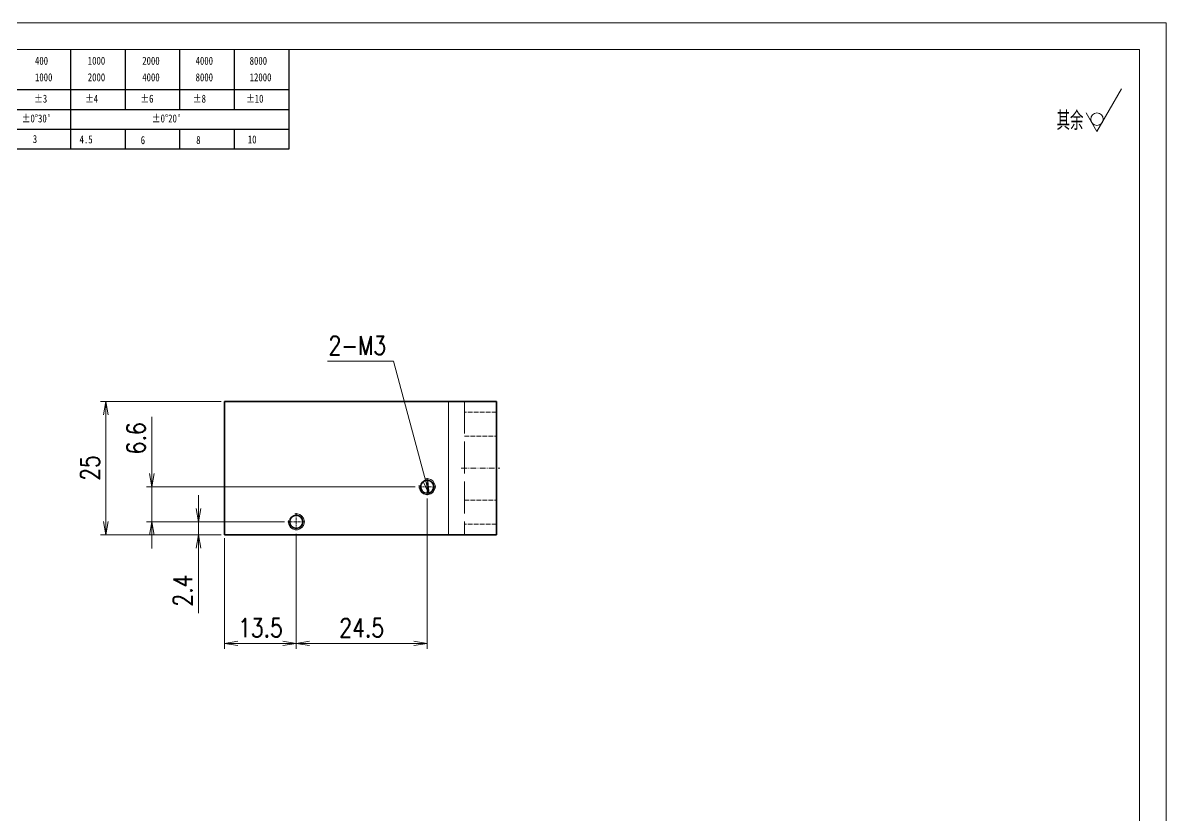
# Model space of a CAD drawing. Header units: millimetres. Extents: x -49592 to 104182, y -50696 to 41603.
# Drawn here: x -48966.8 to -48752.5, y 41134.4 to 41282.9 of the extents above; entities that cross this region are included whole.
import ezdxf

# ---------------------------------------------------------------- set-up
doc = ezdxf.new("R2010")
doc.units = ezdxf.units.MM
doc.header["$LTSCALE"] = 0.5
for name, pattern in [('AM_ISO02W050x2', [3.75, 3, -0.75]), ('AM_ISO08W050x2', [9, 6, -0.75, 1.5, -0.75]), ('DASHDOT', [18.5, 12, -3, 0.5, -3]), ('DASHED', [15, 12, -3]), ('DOT2', [0.125, 0, -0.125])]:
    doc.linetypes.add(name, pattern=pattern)
for name, color, linetype, lineweight in [('中心线', 2, 'AM_ISO08W050x2', 18), ('图框', 7, 'Continuous', 18), ('标注线', 3, 'Continuous', 18), ('粗实线', 7, 'Continuous', 35), ('虚线', 1, 'AM_ISO02W050x2', 18)]:
    doc.layers.add(name, color=color, linetype=linetype, lineweight=lineweight)
doc.layers.add('图\\M+19E79\\M+195B6\\M+18E9A', color=7, linetype='Continuous')
doc.layers.add('打印', color=7, linetype='Continuous', lineweight=15, plot=False)
doc.layers.add('打印-禁用', color=7, linetype='Continuous', lineweight=15, plot=False)
doc.styles.add('DIM', font='romans.shx', dxfattribs={"width": 0.8, "bigfont": 'bigfont.shx'})
doc.styles.add('国标', font='simfang.ttf', dxfattribs={"width": 0.8})
doc.styles.add('机械长仿宋', font='gbenor.shx', dxfattribs={"height": 1, "bigfont": 'gbcbig.shx'})
doc.dimstyles.new('DEH 1-1$0', dxfattribs={"dimtxt": 3.5, "dimasz": 2.5, "dimexe": 1, "dimexo": 0.625, "dimgap": 1.2, "dimtad": 1, "dimzin": 9, "dimdsep": 46, "dimtxsty": 'DIM', "dimblk": 'OPEN', "dimcen": 0, "dimclrd": 8, "dimclre": 8, "dimclrt": 2, "dimazin": 2, "dimtfac": 0.5, "dimtmove": 0, "dimatfit": 3, "dimldrblk": 'OPEN', "dimfxl": 0, "dimtolj": 2, "dimlwd": 18, "dimlwe": 18, "dimarcsym": 0})
doc.dimstyles.new('DEH 1-1$3', dxfattribs={"dimtxt": 3.5, "dimasz": 2.5, "dimexe": 1, "dimexo": 0.625, "dimgap": 1.2, "dimtad": 1, "dimtoh": 1, "dimdsep": 46, "dimtxsty": 'DIM', "dimblk": 'OPEN', "dimcen": 0, "dimclrd": 8, "dimclre": 8, "dimclrt": 2, "dimazin": 2, "dimtfac": 0.5, "dimtofl": 0, "dimtmove": 0, "dimatfit": 3, "dimldrblk": 'OPEN', "dimfxl": 0, "dimtolj": 2, "dimlwd": 18, "dimlwe": 18, "dimarcsym": 0})

# ---------------------------------------------------------------- blocks, each defined once
blk = doc.blocks.new('GZDEH零件A3图框V01版')
at = {"layer": '图\\M+19E79\\M+195B6\\M+18E9A', "color": 9}
for p, q in [((3072.2, -1561.98), (3072.2, -1554.46)), ((3082.42, -1561.98), (3082.42, -1554.46)), ((3092.64, -1561.98), (3092.64, -1554.46)), ((3102.86, -1561.98), (3102.86, -1554.46)), ((3113.09, -1573.08), (3113.09, -1554.46)), ((2996.09, -1561.98), (3113.09, -1561.98)), ((3072.2, -1573.08), (3072.2, -1561.98)), ((3082.42, -1565.68), (3082.42, -1561.98)), ((3092.64, -1565.68), (3092.64, -1561.98)), ((3102.86, -1565.68), (3102.86, -1561.98)), ((2996.09, -1565.68), (3113.09, -1565.68)), ((2996.09, -1569.38), (3113.09, -1569.38)), ((3082.42, -1573.08), (3082.42, -1569.48)), ((3092.64, -1573.08), (3092.64, -1569.38)), ((3102.86, -1573.08), (3102.86, -1569.38)), ((2990.09, -1573.08), (3113.09, -1573.08))]:
    blk.add_line(p, q, dxfattribs=at)
at = {"layer": '图框', "linetype": 'Continuous'}
for p, q in [((3272.49, -1554.46), (2882.49, -1554.46)), ((3272.49, -1832.96), (3272.49, -1554.46))]:
    blk.add_line(p, q, dxfattribs=at)
at = {"layer": '打印-禁用', "linetype": 'Continuous'}
for p, q in [((3277.49, -1549.46), (2857.49, -1549.46)), ((3277.49, -1846.46), (3277.49, -1549.46))]:
    blk.add_line(p, q, dxfattribs=at)
at = {"layer": '图\\M+19E79\\M+195B6\\M+18E9A', "color": 9, "style": '国标', "width": 0.8}
for s, p in [('400', (3065.46, -1557.31)), ('1000', (3075.36, -1557.31)), ('2000', (3085.57, -1557.31)), ('4000', (3095.57, -1557.31)), ('8000', (3105.7, -1557.31)), ('1000', (3065.46, -1560.41)), ('2000', (3075.36, -1560.41)), ('4000', (3085.57, -1560.41)), ('8000', (3095.57, -1560.41)), ('12000', (3105.7, -1560.41)), ('±3', (3065.3, -1564.42)), ('±4', (3074.85, -1564.42)), ('±6', (3085.22, -1564.42)), ('±8', (3095.06, -1564.42)), ('±10', (3105.02, -1564.42)), ("±0%%D30'", (3062.98, -1568.12)), ("±0%%D20'", (3087.38, -1568.12)), ('3', (3065.05, -1571.98)), ('4.5', (3073.82, -1572.05)), ('6', (3085.28, -1572.19)), ('8', (3095.68, -1572.15)), ('10', (3105.36, -1572.06))]:
    blk.add_text(s, height=1.5, dxfattribs=at).set_placement(p)
blk = doc.blocks.new('DEH A3')
at = {"layer": '图框'}
blk.add_blockref('GZDEH零件A3图框V01版', (-2857.49, 1846.46), dxfattribs=at)
blk = doc.blocks.new('FINISHER_NON')
at = {"layer": '标注线'}
for p, q in [((0, 0), (4.62, 8)), ((-2.02, 3.5), (0, 0))]:
    blk.add_line(p, q, dxfattribs=at)
blk.add_circle((0, 2.33), 1.17, dxfattribs=at)
blk = doc.blocks.new('其余不去材料')
at = {"layer": '标注线'}
blk.add_blockref('FINISHER_NON', (0, 0), dxfattribs=at)
at = {"layer": '标注线', "color": 7, "linetype": 'DOT2', "style": '机械长仿宋'}
blk.add_text('其余', height=3.5, dxfattribs=at).set_placement((-7.56, 0.3))
blk = doc.blocks.new('_Open')
at = {"color": 0, "linetype": 'ByBlock', "lineweight": -2}
for p, q in [((-1, 0.167), (0, 0)), ((-1, -0.167), (0, 0)), ((0, 0), (-1, 0))]:
    blk.add_line(p, q, dxfattribs=at)
blk = doc.blocks.new('*D44')
at = {"layer": 'Defpoints', "color": 0, "transparency": 16777216}
for p in [(-48951.24, 41211.95), (-48929, 41211.95), (-48929, 41186.95)]:
    blk.add_point(p, dxfattribs=at)
at = {"layer": '标注线', "color": 8, "lineweight": 18, "transparency": 16777216}
for p, q in [((-48929.63, 41211.95), (-48952.24, 41211.95)), ((-48951.24, 41189.45), (-48951.24, 41209.45)), ((-48929.63, 41186.95), (-48952.24, 41186.95))]:
    blk.add_line(p, q, dxfattribs=at)
at = {"layer": '标注线', "color": 8, "lineweight": 18, "transparency": 16777216, "xscale": 2.5, "yscale": 2.5, "zscale": 2.5}
for p, rotation in [((-48951.24, 41211.95), 90), ((-48951.24, 41186.95), 270)]:
    blk.add_blockref('_Open', p, dxfattribs=dict(at, rotation=rotation))
at = {"layer": '标注线', "color": 2, "transparency": 16777216, "insert": (-48954.19, 41199.45), "char_height": 3.5, "attachment_point": 5, "rotation": 90, "style": 'DIM'}
blk.add_mtext('\\A2;25', dxfattribs=at)
blk = doc.blocks.new('*D45')
at = {"layer": 'Defpoints', "color": 0, "transparency": 16777216}
for p in [(-48929, 41186.95), (-48915.54, 41187.78), (-48915.54, 41166.58)]:
    blk.add_point(p, dxfattribs=at)
at = {"layer": '标注线', "color": 8, "lineweight": 18, "transparency": 16777216}
for p, q in [((-48929, 41186.33), (-48929, 41165.58)), ((-48915.54, 41187.15), (-48915.54, 41165.58)), ((-48926.5, 41166.58), (-48918.04, 41166.58))]:
    blk.add_line(p, q, dxfattribs=at)
at = {"layer": '标注线', "color": 8, "lineweight": 18, "transparency": 16777216, "xscale": 2.5, "yscale": 2.5, "zscale": 2.5, "rotation": 180}
blk.add_blockref('_Open', (-48929, 41166.58), dxfattribs=at)
at = {"layer": '标注线', "color": 8, "lineweight": 18, "transparency": 16777216, "xscale": 2.5, "yscale": 2.5, "zscale": 2.5}
blk.add_blockref('_Open', (-48915.54, 41166.58), dxfattribs=at)
at = {"layer": '标注线', "color": 2, "transparency": 16777216, "insert": (-48922.27, 41169.53), "char_height": 3.5, "attachment_point": 5, "style": 'DIM'}
blk.add_mtext('\\A2;13.5', dxfattribs=at)
blk = doc.blocks.new('*D46')
at = {"layer": 'Defpoints', "color": 0, "transparency": 16777216}
for p in [(-48933.87, 41189.38), (-48917.14, 41189.38), (-48929, 41186.95)]:
    blk.add_point(p, dxfattribs=at)
at = {"layer": '标注线', "color": 8, "lineweight": 18, "transparency": 16777216}
for p, q in [((-48933.87, 41191.88), (-48933.87, 41194.38)), ((-48917.76, 41189.38), (-48934.87, 41189.38)), ((-48933.87, 41189.38), (-48933.87, 41186.95)), ((-48929.63, 41186.95), (-48934.87, 41186.95)), ((-48933.87, 41184.45), (-48933.87, 41172.28))]:
    blk.add_line(p, q, dxfattribs=at)
at = {"layer": '标注线', "color": 8, "lineweight": 18, "transparency": 16777216, "xscale": 2.5, "yscale": 2.5, "zscale": 2.5}
for p, rotation in [((-48933.87, 41189.38), 270), ((-48933.87, 41186.95), 90)]:
    blk.add_blockref('_Open', p, dxfattribs=dict(at, rotation=rotation))
at = {"layer": '标注线', "color": 2, "transparency": 16777216, "insert": (-48936.82, 41176.48), "char_height": 3.5, "attachment_point": 5, "rotation": 90, "style": 'DIM'}
blk.add_mtext('\\A2;2.4', dxfattribs=at)
blk = doc.blocks.new('*D47')
at = {"layer": 'Defpoints', "color": 0, "transparency": 16777216}
for p in [(-48891, 41194.35), (-48915.54, 41187.78), (-48891, 41166.58)]:
    blk.add_point(p, dxfattribs=at)
at = {"layer": '标注线', "color": 8, "lineweight": 18, "transparency": 16777216}
for p, q in [((-48891, 41193.73), (-48891, 41165.58)), ((-48915.54, 41187.15), (-48915.54, 41165.58)), ((-48913.04, 41166.58), (-48893.5, 41166.58))]:
    blk.add_line(p, q, dxfattribs=at)
at = {"layer": '标注线', "color": 8, "lineweight": 18, "transparency": 16777216, "xscale": 2.5, "yscale": 2.5, "zscale": 2.5, "rotation": 180}
blk.add_blockref('_Open', (-48915.54, 41166.58), dxfattribs=at)
at = {"layer": '标注线', "color": 8, "lineweight": 18, "transparency": 16777216, "xscale": 2.5, "yscale": 2.5, "zscale": 2.5}
blk.add_blockref('_Open', (-48891, 41166.58), dxfattribs=at)
at = {"layer": '标注线', "color": 2, "transparency": 16777216, "insert": (-48903.27, 41169.53), "char_height": 3.5, "attachment_point": 5, "style": 'DIM'}
blk.add_mtext('\\A2;24.5', dxfattribs=at)
blk = doc.blocks.new('*D48')
at = {"layer": 'Defpoints', "color": 0, "transparency": 16777216}
for p in [(-48942.62, 41195.95), (-48892.6, 41195.95), (-48917.14, 41189.38)]:
    blk.add_point(p, dxfattribs=at)
at = {"layer": '标注线', "color": 8, "lineweight": 18, "transparency": 16777216}
for p, q in [((-48942.62, 41198.45), (-48942.62, 41209.08)), ((-48893.23, 41195.95), (-48943.62, 41195.95)), ((-48942.62, 41189.38), (-48942.62, 41195.95)), ((-48917.76, 41189.38), (-48943.62, 41189.38)), ((-48942.62, 41186.88), (-48942.62, 41184.38))]:
    blk.add_line(p, q, dxfattribs=at)
at = {"layer": '标注线', "color": 8, "lineweight": 18, "transparency": 16777216, "xscale": 2.5, "yscale": 2.5, "zscale": 2.5}
for p, rotation in [((-48942.62, 41195.95), 270), ((-48942.62, 41189.38), 90)]:
    blk.add_blockref('_Open', p, dxfattribs=dict(at, rotation=rotation))
at = {"layer": '标注线', "color": 2, "transparency": 16777216, "insert": (-48945.57, 41205.02), "char_height": 3.5, "attachment_point": 5, "rotation": 90, "style": 'DIM'}
blk.add_mtext('\\A2;6.6', dxfattribs=at)
blk = doc.blocks.new('*D49')
at = {"layer": 'Defpoints', "color": 0, "transparency": 16777216}
for p in [(-48891.39, 41197.4), (-48890.62, 41194.5)]:
    blk.add_point(p, dxfattribs=at)
at = {"layer": '标注线', "color": 8, "lineweight": 18, "transparency": 16777216}
for p, q in [((-48909.7, 41219.49), (-48897.3, 41219.49)), ((-48897.3, 41219.49), (-48891.26, 41196.92))]:
    blk.add_line(p, q, dxfattribs=at)
at = {"layer": '标注线', "color": 8, "lineweight": 18, "transparency": 16777216, "xscale": 2.5, "yscale": 2.5, "zscale": 2.5, "rotation": 284.9848756640863}
blk.add_blockref('_Open', (-48890.62, 41194.5), dxfattribs=at)
at = {"layer": '标注线', "color": 2, "transparency": 16777216, "insert": (-48904.1, 41222.44), "char_height": 3.5, "attachment_point": 5, "style": 'DIM'}
blk.add_mtext('\\A2;2-M3', dxfattribs=at)

msp = doc.modelspace()

# ---------------------------------------------------------------- linework, layer by layer
at = {"layer": '中心线', "linetype": 'DASHDOT', "lineweight": 13, "ltscale": 0.179999}
msp.add_line((-48884.604, 41199.45), (-48877.405, 41199.45), dxfattribs=at)
at = {"layer": '中心线', "linetype": 'DASHDOT', "lineweight": 13, "ltscale": 0.079919}
for p, q in [((-48891.004, 41197.549), (-48891.004, 41194.352)), ((-48889.406, 41195.95), (-48892.603, 41195.95)), ((-48915.539, 41190.976), (-48915.539, 41187.779))]:
    msp.add_line(p, q, dxfattribs=at)
at = {"layer": '中心线', "linetype": 'DASHDOT', "lineweight": 13, "ltscale": 0.079918}
msp.add_line((-48913.941, 41189.377), (-48917.138, 41189.377), dxfattribs=at)
at = {"layer": '打印'}
msp.add_lwpolyline([(-49172.491, 41282.893), (-48752.491, 41282.893), (-48752.491, 40985.893), (-49172.491, 40985.893)], close=True, dxfattribs=at)
at = {"layer": '粗实线', "lineweight": 35}
for p, q in [((-48929.004, 41211.95), (-48929.004, 41186.95)), ((-48887.004, 41211.95), (-48929.004, 41211.95)), ((-48878.004, 41211.95), (-48878.004, 41186.95)), ((-48887.004, 41186.95), (-48929.004, 41186.95))]:
    msp.add_line(p, q, dxfattribs=at)
at = {"layer": '粗实线', "lineweight": 35, "ltscale": 0.225}
for p, q in [((-48887.004, 41211.95), (-48878.004, 41211.95)), ((-48878.004, 41186.95), (-48887.004, 41186.95))]:
    msp.add_line(p, q, dxfattribs=at)
at = {"layer": '粗实线', "lineweight": 13}
msp.add_line((-48887.004, 41211.95), (-48887.004, 41186.95), dxfattribs=at)
at = {"layer": '粗实线', "lineweight": 35}
for centre in [(-48891.004, 41195.95), (-48915.539, 41189.377)]:
    msp.add_circle(centre, 1.229, dxfattribs=at)
at = {"layer": '粗实线', "lineweight": 13}
for centre in [(-48891.004, 41195.95), (-48915.539, 41189.377)]:
    msp.add_arc(centre, 1.5, 169.99999, 100.00001, dxfattribs=at)
at = {"layer": '虚线', "linetype": 'DASHED', "lineweight": 13}
for p, q in [((-48887.004, 41211.95), (-48887.004, 41186.95)), ((-48884.004, 41211.95), (-48884.004, 41186.95))]:
    msp.add_line(p, q, dxfattribs=at)
at = {"layer": '虚线', "linetype": 'DASHED', "lineweight": 13, "ltscale": 0.15}
for p, q in [((-48878.004, 41209.95), (-48884.004, 41209.95)), ((-48884.004, 41205.45), (-48878.004, 41205.45)), ((-48884.004, 41205.45), (-48878.004, 41205.45)), ((-48884.004, 41193.45), (-48878.004, 41193.45)), ((-48884.004, 41193.45), (-48878.004, 41193.45)), ((-48878.004, 41188.95), (-48884.004, 41188.95))]:
    msp.add_line(p, q, dxfattribs=at)

# ---------------------------------------------------------------- block references
at = {"layer": '图框'}
msp.add_blockref('DEH A3', (-49172.491, 40985.893), dxfattribs=at)
at = {"layer": '标注线'}
msp.add_blockref('其余不去材料', (-48765.459, 41262.505), dxfattribs=at)

# ---------------------------------------------------------------- dimensions: what is measured, and where the dimension line sits
dim = msp.add_diameter_dim_2p(p1=(-48891.392, 41197.399), p2=(-48890.617, 41194.501), dimstyle='DEH 1-1$3', override={"dimpost": '2-M<>', "dimtmove": 1, "dimarcsym": 1}, dxfattribs=at)
dim.commit()
dim.dimension.update_dxf_attribs({"geometry": '*D49', "text_midpoint": (-48897.304, 41219.486), "dimtype": 163})
for base, p1, p2, override, picture, middle in [((-48951.238, 41211.95), (-48929.004, 41186.95), (-48929.004, 41211.95), {"dimarcsym": 1}, '*D44', (-48954.188, 41199.45)), ((-48942.625, 41195.95), (-48917.138, 41189.377), (-48892.603, 41195.95), {"dimdec": 1, "dimarcsym": 1}, '*D48', (-48945.575, 41205.017))]:
    dim = msp.add_linear_dim(base=base, p1=p1, p2=p2, angle=90, dimstyle='DEH 1-1$0', override=override, dxfattribs=at)
    dim.commit()
    dim.dimension.update_dxf_attribs({"geometry": picture, "text_midpoint": middle})
dim = msp.add_linear_dim(base=(-48933.866, 41189.377), p1=(-48929.004, 41186.95), p2=(-48917.138, 41189.377), angle=90, dimstyle='DEH 1-1$0', override={"dimdec": 1, "dimarcsym": 1}, dxfattribs=at)
dim.commit()
dim.dimension.update_dxf_attribs({"geometry": '*D46', "text_midpoint": (-48933.866, 41176.484), "dimtype": 160})
for base, p1, p2, picture, middle in [((-48891.004, 41166.584), (-48915.539, 41187.779), (-48891.004, 41194.352), '*D47', (-48903.272, 41169.534)), ((-48915.539, 41166.584), (-48929.004, 41186.95), (-48915.539, 41187.779), '*D45', (-48922.272, 41169.534))]:
    dim = msp.add_linear_dim(base=base, p1=p1, p2=p2, dimstyle='DEH 1-1$0', override={"dimdec": 1, "dimarcsym": 1}, dxfattribs=at)
    dim.commit()
    dim.dimension.update_dxf_attribs({"geometry": picture, "text_midpoint": middle})

doc.saveas('drawing.dxf')
